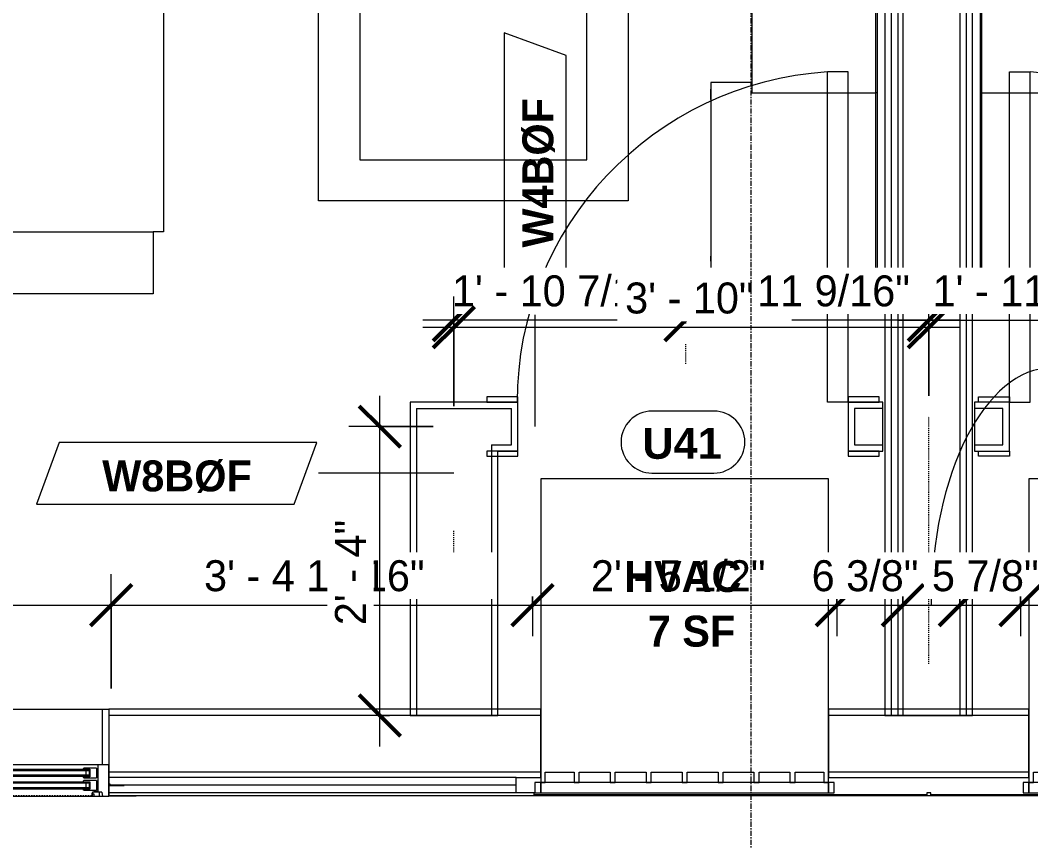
# Model space of a CAD drawing. Header units: inches. Extents: x -4058 to -1781, y 9814 to 12264.
# Drawn here: x -3225.1 to -3127.2, y 9976.3 to 10055.8 of the extents above; entities that cross this region are included whole.
import ezdxf

# ---------------------------------------------------------------- set-up
doc = ezdxf.new("R2010")
doc.units = ezdxf.units.IN
doc.header["$MEASUREMENT"] = 0
for name, pattern in [('Dash', [0.25, 0.125, -0.125]), ('Dash 3_32_', [0.1875, 0.09375, -0.09375]), ('Grid Line 1_2_', [0.875, 0.5, -0.125, 0.125, -0.125])]:
    doc.linetypes.add(name, pattern=pattern)
for name, color, linetype, lineweight in [('0-1', 7, 'Continuous', 5), ('0-2', 7, 'Continuous', 9), ('A-ANNO-DIMS', 211, 'Continuous', 9), ('A-ANNO-DIMS-32', 211, 'Continuous', 9), ('A-AREA-IDEN', 2, 'Continuous', 9), ('A-DETL-1', 90, 'Dash 3_32_', 9), ('A-DETL-GENF-HDLN-1', 7, 'Dash', 9), ('A-DETL-GENF-HDLN-2', 1, 'Continuous', 18), ('A-DOOR-2', 31, 'Continuous', 9), ('A-DOOR-IDEN', 31, 'Continuous', 9), ('A-GENM-1', 7, 'Continuous', 9), ('A-GLAZ', 151, 'Continuous', 18), ('A-GLAZ-1', 7, 'Continuous', 9), ('A-WALL-1', 7, 'Continuous', 9), ('A-WALL-2', 113, 'Continuous', 9), ('A-WALL-IDEN', 211, 'Continuous', 9), ('I-FURN', 30, 'Continuous', 9), ('I-WALL-3', 7, 'Continuous', 9), ('I-WALL-4', 2, 'Continuous', 9), ('S-GRID-1', 1, 'Grid Line 1_2_', 9)]:
    doc.layers.add(name, color=color, linetype=linetype, lineweight=lineweight)
doc.styles.add('Arial_B', font='arialbd.ttf', dxfattribs={"height": 3})
doc.styles.add('Century Gothic', font='ufonts.com_century-gothic.ttf', dxfattribs={"height": 3})
doc.styles.add('Century Gothic_B', font='GOTHICB.TTF', dxfattribs={"height": 3})
doc.dimstyles.new('THE_DIMENSION_STRING', dxfattribs={"dimscale": 12, "dimtxt": 3.132505, "dimasz": 0.333333, "dimexe": 0.25, "dimexo": 0.166667, "dimgap": 0.041667, "dimtad": 1, "dimdec": 4, "dimrnd": 0.0625, "dimzin": 3, "dimdsep": 46, "dimlunit": 4, "dimtxsty": 'Century Gothic', "dimblk1": 'OBLIQUE', "dimblk2": 'OBLIQUE', "dimsah": 1, "dimcen": 0.09, "dimdle": 0.25, "dimazin": 0, "dimtfac": 1, "dimtdec": 4, "dimtix": 1, "dimtmove": 0, "dimatfit": 3, "dimfxl": 1, "dimtvp": 1, "dimtfill": 1, "dimfrac": 2, "dimtolj": 1, "dimtzin": 0, "dimarcsym": 2})
doc.dimstyles.new('THE_DIMENSION_STRING_1', dxfattribs={"dimscale": 12, "dimtxt": 3.132505, "dimasz": 0.333333, "dimexe": 0.25, "dimexo": 0.166667, "dimgap": 0.041667, "dimtad": 1, "dimdec": 4, "dimrnd": 0.0625, "dimzin": 3, "dimdsep": 46, "dimlunit": 4, "dimtxsty": 'Century Gothic', "dimblk1": 'OBLIQUE', "dimblk2": 'OBLIQUE', "dimsah": 1, "dimcen": 0.09, "dimdle": 0.25, "dimazin": 0, "dimtfac": 1, "dimtdec": 4, "dimtix": 1, "dimtmove": 1, "dimatfit": 3, "dimfxl": 1, "dimtvp": 1, "dimtfill": 1, "dimfrac": 2, "dimtolj": 1, "dimtzin": 0, "dimarcsym": 2})
doc.dimstyles.new('THE_DIMENSION_STRING_3', dxfattribs={"dimscale": 12, "dimtxt": 3.132505, "dimasz": 0.333333, "dimexe": 0.25, "dimexo": 0.166667, "dimgap": 0.041667, "dimtad": 1, "dimdec": 4, "dimrnd": 0.0625, "dimzin": 3, "dimdsep": 46, "dimlunit": 4, "dimtxsty": 'Century Gothic', "dimblk1": 'OBLIQUE', "dimblk2": 'OBLIQUE', "dimsah": 1, "dimcen": 0.09, "dimdle": 0.25, "dimazin": 0, "dimtfac": 1, "dimtdec": 4, "dimtix": 1, "dimtmove": 0, "dimatfit": 3, "dimfxl": 1, "dimtvp": 1, "dimtfill": 1, "dimfrac": 2, "dimtolj": 1, "dimtzin": 0, "dimarcsym": 2})
doc.dimstyles.new('THE_DIMENSION_STRING_4', dxfattribs={"dimscale": 12, "dimtxt": 3.132505, "dimasz": 0.333333, "dimexe": 0.25, "dimexo": 0.166667, "dimgap": 0.041667, "dimtad": 1, "dimdec": 4, "dimrnd": 0.0625, "dimzin": 3, "dimdsep": 46, "dimlunit": 4, "dimtxsty": 'Century Gothic', "dimblk1": 'OBLIQUE', "dimblk2": 'OBLIQUE', "dimsah": 1, "dimcen": 0.09, "dimdle": 0.25, "dimazin": 0, "dimtfac": 1, "dimtdec": 4, "dimtix": 1, "dimtmove": 0, "dimatfit": 3, "dimfxl": 1, "dimtvp": 1, "dimtfill": 1, "dimfrac": 2, "dimtolj": 1, "dimtzin": 0, "dimarcsym": 2})
doc.dimstyles.new('THE_DIMENSION_STRING_5', dxfattribs={"dimscale": 12, "dimtxt": 3.132505, "dimasz": 0.333333, "dimexe": 0.25, "dimexo": 0.166667, "dimgap": 0.041667, "dimtad": 1, "dimdec": 4, "dimrnd": 0.0625, "dimzin": 3, "dimdsep": 46, "dimlunit": 4, "dimtxsty": 'Century Gothic', "dimblk1": 'OBLIQUE', "dimblk2": 'OBLIQUE', "dimsah": 1, "dimcen": 0.09, "dimdle": 0.25, "dimazin": 0, "dimtfac": 1, "dimtdec": 4, "dimtix": 1, "dimtmove": 0, "dimatfit": 3, "dimfxl": 1, "dimtvp": 1, "dimtfill": 1, "dimfrac": 2, "dimtolj": 1, "dimtzin": 0, "dimarcsym": 2})

# ---------------------------------------------------------------- blocks, each defined once
blk = doc.blocks.new('V-Series_EWC4_SPVU_RFA_2015 - 2ND AND 3RD FLOOR-2226480-UNITS PLANS - 3RD FLOOR')
at = {"layer": 'A-GENM-1'}
for p, q in [((-3859.974, 11740.339), (-3859.974, 11739.777)), ((-3858.974, 11740.339), (-3859.974, 11740.339)), ((-3858.974, 11739.777), (-3858.974, 11740.339)), ((-3859.974, 11739.777), (-3859.974, 11711.902)), ((-3858.974, 11739.777), (-3859.974, 11739.777)), ((-3859.974, 11739.777), (-3858.974, 11739.777)), ((-3858.974, 11711.902), (-3858.974, 11739.777)), ((-3829.536, 11739.777), (-3858.974, 11739.777)), ((-3858.974, 11739.777), (-3858.974, 11739.339)), ((-3858.974, 11739.339), (-3857.974, 11739.339)), ((-3857.974, 11739.339), (-3857.974, 11736.543)), ((-3829.536, 11711.902), (-3829.536, 11739.777)), ((-3857.974, 11736.543), (-3858.974, 11736.543)), ((-3858.974, 11736.543), (-3858.974, 11736.043)), ((-3858.974, 11736.043), (-3857.974, 11736.043)), ((-3857.974, 11736.043), (-3857.974, 11733.058)), ((-3857.974, 11733.058), (-3858.974, 11733.058)), ((-3858.974, 11733.058), (-3858.974, 11732.558)), ((-3858.974, 11732.558), (-3857.974, 11732.558)), ((-3857.974, 11732.558), (-3857.974, 11729.574)), ((-3857.974, 11729.574), (-3858.974, 11729.574)), ((-3858.974, 11729.574), (-3858.974, 11729.074)), ((-3858.974, 11729.074), (-3857.974, 11729.074)), ((-3857.974, 11729.074), (-3857.974, 11726.089)), ((-3857.974, 11726.089), (-3858.974, 11726.089)), ((-3858.974, 11726.089), (-3858.974, 11725.589)), ((-3858.974, 11725.589), (-3857.974, 11725.589)), ((-3857.974, 11725.589), (-3857.974, 11722.605)), ((-3857.974, 11722.605), (-3858.974, 11722.605)), ((-3858.974, 11722.605), (-3858.974, 11722.105)), ((-3858.974, 11722.105), (-3857.974, 11722.105)), ((-3857.974, 11722.105), (-3857.974, 11719.121)), ((-3857.974, 11719.121), (-3858.974, 11719.121)), ((-3858.974, 11719.121), (-3858.974, 11718.621)), ((-3858.974, 11718.621), (-3857.974, 11718.621)), ((-3857.974, 11718.621), (-3857.974, 11715.636)), ((-3857.974, 11715.636), (-3858.974, 11715.636)), ((-3858.974, 11715.636), (-3858.974, 11715.136)), ((-3858.974, 11715.136), (-3857.974, 11715.136)), ((-3857.974, 11715.136), (-3857.974, 11712.339)), ((-3859.974, 11711.902), (-3858.974, 11711.902)), ((-3859.974, 11711.902), (-3859.974, 11711.339)), ((-3858.974, 11711.902), (-3859.974, 11711.902)), ((-3857.974, 11712.339), (-3858.974, 11712.339)), ((-3858.974, 11712.339), (-3858.974, 11711.902)), ((-3858.974, 11711.339), (-3858.974, 11711.902)), ((-3858.974, 11711.902), (-3829.536, 11711.902)), ((-3859.974, 11711.339), (-3858.974, 11711.339))]:
    blk.add_line(p, q, dxfattribs=at)
blk = doc.blocks.new('Perforated Panel at Magic-Pak - hvac panel - 3rd floor-2505079-UNITS PLANS - 3RD FLOOR')
at = {"layer": 'A-GLAZ-1'}
for p, q in [((19.012, 4.187), (-19.012, 4.187)), ((-19.012, 4.125), (19.012, 4.125))]:
    blk.add_line(p, q, dxfattribs=at)
blk = doc.blocks.new('Window-Double_Hung-Marvin-Essential - ESDH3066 - 3rd floor-3357212-UNITS PLANS - 3RD FLOOR')
at = {"layer": 'A-DETL-GENF-HDLN-1'}
blk.add_line((16.104, -4.217), (-16.504, -4.217), dxfattribs=at)
at = {"layer": 'A-DETL-GENF-HDLN-2'}
for p, q in [((-17.125, 4.187), (-17.75, 4.187)), ((-17.125, -1.156), (-17.125, 4.187)), ((17.125, 4.187), (17.75, 4.187)), ((17.125, 4.187), (17.125, -1.156)), ((-16.719, -1.188), (-17.75, -1.188)), ((-17.75, -4.281), (-17.75, -1.188)), ((-16.719, -3.773), (-16.719, -1.188)), ((-16.563, -1.531), (-15.342, -1.531)), ((-16.563, -1.531), (-16.563, -2.469)), ((-15.281, -1.649), (-15.937, -1.649)), ((-15.937, -1.649), (-15.937, -2.367)), ((-15.843, -1.665), (-15.843, -2.353)), ((-15.54, -1.791), (-15.54, -2.228)), ((-15.342, -1.531), (-15.281, -1.592)), ((-15.281, -1.592), (-15.281, -1.649)), ((15.342, -1.531), (15.281, -1.592)), ((15.281, -1.592), (15.281, -1.649)), ((15.281, -1.649), (15.937, -1.649)), ((16.562, -1.531), (15.342, -1.531)), ((15.54, -1.791), (15.54, -2.228)), ((15.843, -1.665), (15.843, -2.353)), ((15.937, -1.649), (15.937, -2.367)), ((16.562, -1.531), (16.562, -2.469)), ((16.719, -3.773), (16.719, -1.188)), ((16.719, -1.188), (17.75, -1.188)), ((17.75, -4.281), (17.75, -1.188)), ((-15.342, -2.469), (-16.563, -2.469)), ((-16.563, -2.75), (-15.342, -2.75)), ((-16.563, -2.75), (-16.563, -3.688)), ((-15.937, -2.367), (-15.281, -2.367)), ((-15.281, -2.867), (-15.937, -2.867)), ((-15.937, -2.867), (-15.937, -3.586)), ((-15.843, -2.883), (-15.843, -3.572)), ((-15.342, -2.469), (-15.281, -2.408)), ((-15.342, -2.75), (-15.281, -2.811)), ((-15.281, -2.367), (-15.281, -2.408)), ((-15.281, -2.811), (-15.281, -2.867)), ((15.281, -2.367), (15.281, -2.408)), ((15.937, -2.367), (15.281, -2.367)), ((15.342, -2.469), (15.281, -2.408)), ((15.342, -2.75), (15.281, -2.811)), ((15.281, -2.811), (15.281, -2.867)), ((15.281, -2.867), (15.937, -2.867)), ((15.342, -2.469), (16.562, -2.469)), ((16.562, -2.75), (15.342, -2.75)), ((15.843, -2.883), (15.843, -3.572)), ((15.937, -2.867), (15.937, -3.586)), ((16.562, -2.75), (16.562, -3.688)), ((-19.25, -3.233), (-19.25, -3.188)), ((-19.25, -3.188), (-17.9, -3.188)), ((-17.75, -3.233), (-19.25, -3.233)), ((-17.9, -3.188), (-17.9, -3.078)), ((-17.9, -3.078), (-17.75, -3.078)), ((-17.083, -3.873), (-17.162, -4.281)), ((-17.083, -3.873), (-16.194, -3.873)), ((-16.855, -4.248), (-16.855, -3.873)), ((-16.375, -3.773), (-16.719, -3.773)), ((-15.342, -3.688), (-16.563, -3.688)), ((-16.375, -3.873), (-16.375, -3.773)), ((-16.194, -3.873), (-16.194, -3.966)), ((-15.937, -3.586), (-15.281, -3.586)), ((-15.54, -3.01), (-15.54, -3.447)), ((-15.342, -3.688), (-15.281, -3.627)), ((-15.281, -3.586), (-15.281, -3.627)), ((15.281, -3.586), (15.281, -3.627)), ((15.937, -3.586), (15.281, -3.586)), ((15.342, -3.688), (15.281, -3.627)), ((15.342, -3.688), (16.562, -3.688)), ((15.54, -3.01), (15.54, -3.447)), ((17.083, -3.873), (16.194, -3.873)), ((16.194, -3.873), (16.194, -3.966)), ((16.375, -3.873), (16.375, -3.773)), ((16.375, -3.773), (16.719, -3.773)), ((16.855, -4.248), (16.855, -3.873)), ((17.083, -3.873), (17.162, -4.281)), ((17.9, -3.078), (17.75, -3.078)), ((17.75, -3.233), (19.25, -3.233)), ((17.9, -3.188), (17.9, -3.078)), ((19.25, -3.188), (17.9, -3.188)), ((19.25, -3.233), (19.25, -3.188)), ((-17.75, -4.281), (-17.162, -4.281)), ((-16.298, -4.248), (-16.855, -4.248)), ((-16.176, -4.015), (-16.298, -4.015)), ((-16.298, -4.015), (-16.298, -4.248)), ((-16.194, -3.966), (-16.104, -3.966)), ((-16.176, -4.217), (-16.176, -4.015)), ((-16.176, -4.217), (-16.104, -4.217)), ((-16.104, -3.966), (-16.104, -4.217)), ((16.194, -3.966), (16.104, -3.966)), ((16.104, -3.966), (16.104, -4.217)), ((16.176, -4.217), (16.104, -4.217)), ((16.176, -4.217), (16.176, -4.015)), ((16.176, -4.015), (16.298, -4.015)), ((16.298, -4.015), (16.298, -4.248)), ((16.298, -4.248), (16.855, -4.248)), ((17.75, -4.281), (17.162, -4.281))]:
    blk.add_line(p, q, dxfattribs=at)
at = {"layer": 'A-GLAZ'}
for p, q in [((15.843, -1.665), (-15.843, -1.665)), ((15.843, -1.791), (-15.843, -1.791)), ((15.843, -2.228), (-15.843, -2.228)), ((15.843, -2.353), (-15.843, -2.353)), ((15.843, -2.883), (-15.843, -2.883)), ((15.843, -3.01), (-15.843, -3.01)), ((15.843, -3.447), (-15.843, -3.447)), ((15.843, -3.572), (-15.843, -3.572))]:
    blk.add_line(p, q, dxfattribs=at)
at = {"layer": 'A-GLAZ-1'}
for p, q in [((-17.75, 4.187), (17.75, 4.187)), ((-17.75, -1.156), (-17.75, 4.187)), ((17.75, 4.187), (17.75, -1.156)), ((-17.75, -1.188), (17.75, -1.188)), ((-17.75, -4.281), (-17.75, -1.188)), ((17.75, -1.188), (17.75, -4.281)), ((17.75, -4.281), (-17.75, -4.281)), ((17.75, -4.188), (20.398, -4.188)), ((20.398, -4.25), (17.75, -4.25)), ((20.398, -4.188), (20.398, -4.25))]:
    blk.add_line(p, q, dxfattribs=at)
blk = doc.blocks.new('CTR - 1st Phase - Shell_rvt-1-UNITS PLANS - 3RD FLOOR')
at = {"layer": 'A-WALL-1'}
for p, q in [((-3174.711, 9989.064), (-3216.572, 9989.064)), ((-3174.711, 9982.439), (-3174.711, 9989.064)), ((-3127.411, 9989.064), (-3146.836, 9989.064)), ((-3146.836, 9989.064), (-3146.836, 9982.439)), ((-3127.411, 9982.439), (-3127.411, 9989.064)), ((-3174.711, 9988.439), (-3216.572, 9988.439)), ((-3127.411, 9988.439), (-3146.836, 9988.439)), ((-3216.572, 9983.721), (-3216.572, 9983.689)), ((-3174.711, 9982.939), (-3216.572, 9982.939)), ((-3127.411, 9982.939), (-3146.836, 9982.939)), ((-3177.085, 9982.439), (-3216.572, 9982.439)), ((-3177.085, 9980.939), (-3177.085, 9982.439)), ((-3177.085, 9982.439), (-3174.711, 9982.439)), ((-3146.836, 9982.439), (-3127.411, 9982.439)), ((-3177.085, 9981.689), (-3216.572, 9981.689)), ((-3177.085, 9980.939), (-3216.572, 9980.939)), ((-3175.335, 9980.939), (-3177.085, 9980.939)), ((-3175.335, 9980.689), (-3175.335, 9980.939)), ((-3136.935, 9980.939), (-3137.312, 9980.939)), ((-3137.312, 9980.939), (-3137.312, 9980.689)), ((-3136.935, 9980.689), (-3136.935, 9980.939)), ((-3213.924, 9980.689), (-3175.335, 9980.689)), ((-3137.312, 9980.689), (-3136.935, 9980.689))]:
    blk.add_line(p, q, dxfattribs=at)
at = {"layer": '0-2'}
for name, p, rotation in [('V-Series_EWC4_SPVU_RFA_2015 - 2ND AND 3RD FLOOR-2226480-UNITS PLANS - 3RD FLOOR', (8565.066, 13840.913), 90.00000000000026), ('V-Series_EWC4_SPVU_RFA_2015 - 2ND AND 3RD FLOOR-2226480-UNITS PLANS - 3RD FLOOR', (8612.366, 13840.913), 90.00000000000026), ('Perforated Panel at Magic-Pak - hvac panel - 3rd floor-2505079-UNITS PLANS - 3RD FLOOR', (-3156.324, 9984.877), 180), ('Perforated Panel at Magic-Pak - hvac panel - 3rd floor-2505079-UNITS PLANS - 3RD FLOOR', (-3117.924, 9984.877), 180)]:
    blk.add_blockref(name, p, dxfattribs=dict(at, rotation=rotation))
blk.add_blockref('Window-Double_Hung-Marvin-Essential - ESDH3066 - 3rd floor-3357212-UNITS PLANS - 3RD FLOOR', (-3234.322, 9984.877), dxfattribs=at)
blk = doc.blocks.new('CTR - 1st Phase - Common Walls_rvt-1-UNITS PLANS - 3RD FLOOR')
at = {"layer": 'A-WALL-1'}
for p, q in [((-3140.749, 10355.414), (-3140.749, 9988.439)), ((-3140.124, 10355.414), (-3140.124, 9988.439)), ((-3139.624, 10355.414), (-3139.624, 9988.439)), ((-3134.124, 10355.414), (-3134.124, 9988.439)), ((-3133.499, 10355.414), (-3133.499, 9988.439))]:
    blk.add_line(p, q, dxfattribs=at)
at = {"layer": 'I-WALL-3'}
for p, q in [((-3141.374, 10355.414), (-3141.374, 9988.439)), ((-3132.874, 9988.439), (-3132.874, 10355.414)), ((-3141.374, 9988.439), (-3132.874, 9988.439))]:
    blk.add_line(p, q, dxfattribs=at)
blk = doc.blocks.new('Entertainment_Center_14771 - Entertainment_Center_14771-3403083-UNITS PLANS - 3RD FLOOR')
at = {"layer": 'I-FURN'}
for p, q in [((-18, 10), (-36, 10)), ((-36, 10), (-36, -6)), ((-34.85, 10.031), (-35.339, 10.031)), ((-35.339, 10.031), (-35.339, 10)), ((-34.85, 10), (-34.85, 10.031)), ((-18.663, 10.032), (-19.657, 10.032)), ((-19.657, 10.032), (-19.657, 10)), ((-18.663, 10), (-18.663, 10.032)), ((-18, 6), (-18, 10)), ((36, 10), (18, 10)), ((18, 10), (18, 6)), ((18.663, 10.032), (18.663, 10)), ((19.657, 10.032), (18.663, 10.032)), ((19.657, 10), (19.657, 10.032)), ((35.339, 10.031), (34.85, 10.031)), ((34.85, 10.031), (34.85, 10)), ((35.339, 10), (35.339, 10.031)), ((36, -6), (36, 10)), ((19, 6), (-19, 6)), ((-19, 6), (-19, -6)), ((19, -6), (19, 6)), ((-36, -6), (-19, -6)), ((-36, -6.125), (-36, -6)), ((-36, -6), (-19, -6)), ((-19, -6.125), (-36, -6.125)), ((-19, -6), (19, -6)), ((-19, -6.125), (-19, -6)), ((-19, -6), (19, -6)), ((19, -6.125), (-19, -6.125)), ((19, -6), (36, -6)), ((19, -6), (19, -6.125)), ((19, -6), (36, -6)), ((36, -6.125), (19, -6.125)), ((36, -6.125), (36, -6))]:
    blk.add_line(p, q, dxfattribs=at)
blk = doc.blocks.new('Couch-Both_Arms-Generic - 1-1372852-UNITS PLANS - 3RD FLOOR')
at = {"layer": 'I-FURN'}
for p, q in [((-36, 18.5), (36, 18.5)), ((-36, 17.5), (-36, 18.5)), ((36, 18.5), (36, 17.5)), ((-42, 17.5), (-36, 17.5)), ((-42, -10), (-42, 17.5)), ((-36, 17.5), (-36, -10)), ((36, 17.5), (42, 17.5)), ((36, -10), (36, 17.5)), ((42, 17.5), (42, -10)), ((-42, -10), (42, -10)), ((-42, -13.5), (-42, -10)), ((42, -10), (42, -13.5)), ((-42, -11.5), (42, -11.5)), ((-42, -13.5), (42, -13.5)), ((-42, -17.5), (-42, -13.5)), ((42, -13.5), (-42, -13.5)), ((42, -13.5), (42, -17.5)), ((42, -17.5), (-42, -17.5))]:
    blk.add_line(p, q, dxfattribs=at)
blk = doc.blocks.new('Table-Coffee - one-1372853-UNITS PLANS - 3RD FLOOR')
at = {"layer": 'I-FURN'}
for p, q in [((-29.281, 11.252), (30.719, 11.252)), ((-29.281, -18.748), (-29.281, 11.252)), ((30.719, 11.252), (30.719, -18.748)), ((26.719, 7.252), (-25.281, 7.252)), ((-25.281, 7.252), (-25.281, -14.748)), ((26.719, -14.748), (26.719, 7.252)), ((-25.281, -14.748), (26.719, -14.748)), ((30.719, -18.748), (-29.281, -18.748))]:
    blk.add_line(p, q, dxfattribs=at)
blk = doc.blocks.new('SWING - SINGLE - FLUSH - SWING - 32_ x 80_ - WITH ACOUSTICAL SEAL-4202144-UNITS PLANS - 3RD FLOOR')
at = {"layer": 'A-DOOR-2'}
for p, q in [((14, 2.375), (14, 34.379)), ((16, 34.379), (14, 34.379)), ((16, 2.375), (16, 34.379)), ((-16, 2.875), (-19, 2.875)), ((-19, 2.875), (-19, 2.375)), ((-19, 2.375), (-16, 2.375)), ((-16, 2.375), (-16, 2.875)), ((16, 2.375), (14, 2.375)), ((19, 2.875), (16, 2.875)), ((16, 2.875), (16, 2.375)), ((16, 2.375), (19, 2.375)), ((19, 2.375), (19, 2.875)), ((-16, -2.375), (-19, -2.375)), ((-19, -2.375), (-19, -2.875)), ((-19, -2.875), (-16, -2.875)), ((-16, -2.875), (-16, -2.375)), ((19, -2.375), (16, -2.375)), ((16, -2.375), (16, -2.875)), ((16, -2.875), (19, -2.875)), ((19, -2.875), (19, -2.375))]:
    blk.add_line(p, q, dxfattribs=at)
blk.add_arc((16, 2.375), 32.067, 93.57587, 180, dxfattribs=at)
blk = doc.blocks.new('Entertainment_Center_14771 - Entertainment_Center_14771-1352616-UNITS PLANS - 3RD FLOOR')
at = {"layer": 'I-FURN'}
for p, q in [((-36, 6.125), (-19, 6.125)), ((-36, 6), (-36, 6.125)), ((-19, 6), (-36, 6)), ((-19, 6), (-36, 6)), ((-36, 6), (-36, -10)), ((-19, 6.125), (19, 6.125)), ((-19, 6), (-19, 6.125)), ((19, 6), (-19, 6)), ((19, 6), (-19, 6)), ((-19, 6), (-19, -6)), ((19, 6.125), (36, 6.125)), ((19, 6.125), (19, 6)), ((36, 6), (19, 6)), ((19, -6), (19, 6)), ((36, 6), (19, 6)), ((36, 6), (36, 6.125)), ((36, -10), (36, 6)), ((-19, -6), (19, -6)), ((-18, -10), (-18, -6)), ((18, -6), (18, -10)), ((-36, -10), (-18, -10)), ((-35.339, -10), (-35.339, -10.031)), ((-35.339, -10.031), (-34.85, -10.031)), ((-34.85, -10.031), (-34.85, -10)), ((-19.657, -10), (-19.657, -10.032)), ((-19.657, -10.032), (-18.663, -10.032)), ((-18.663, -10.032), (-18.663, -10)), ((18, -10), (36, -10)), ((18.663, -10), (18.663, -10.032)), ((18.663, -10.032), (19.657, -10.032)), ((19.657, -10.032), (19.657, -10)), ((34.85, -10), (34.85, -10.031)), ((34.85, -10.031), (35.339, -10.031)), ((35.339, -10.031), (35.339, -10))]:
    blk.add_line(p, q, dxfattribs=at)
blk = doc.blocks.new('SWING - SINGLE - FLUSH - SWING - 32_ x 80_ - WITH ACOUSTICAL SEAL-4202147-UNITS PLANS - 3RD FLOOR')
at = {"layer": 'A-DOOR-2'}
for p, q in [((-19, 2.375), (-19, 2.875)), ((-19, 2.875), (-16, 2.875)), ((-16, 2.375), (-19, 2.375)), ((-16, 2.875), (-16, 2.375)), ((16, 2.375), (16, 2.875)), ((16, 2.875), (19, 2.875)), ((19, 2.375), (16, 2.375)), ((19, 2.875), (19, 2.375)), ((-19, -2.375), (-16, -2.375)), ((-19, -2.875), (-19, -2.375)), ((-16, -2.875), (-19, -2.875)), ((-16, -2.375), (-16, -2.875)), ((14, -2.375), (14, -34.379)), ((16, -2.375), (14, -2.375)), ((16, -2.375), (16, -34.379)), ((16, -2.375), (19, -2.375)), ((16, -2.875), (16, -2.375)), ((19, -2.875), (16, -2.875)), ((19, -2.375), (19, -2.875)), ((16, -34.379), (14, -34.379))]:
    blk.add_line(p, q, dxfattribs=at)
blk.add_arc((16, -2.375), 32.067, 180, 266.42413, dxfattribs=at)
blk = doc.blocks.new('DIMBLOCK17-UNITS PLANS - 3RD FLOOR')
at = {"layer": 'A-ANNO-DIMS-32'}
for p, q in [((-3252.325, 9991.064), (-3252.325, 10002.145)), ((-3216.322, 9991.064), (-3216.322, 10002.145)), ((-3252.325, 9999.145), (-3216.322, 9999.145)), ((-3252.325, 9999.145), (-3252.325, 9991.064)), ((-3216.322, 9999.145), (-3216.322, 9991.064))]:
    blk.add_line(p, q, dxfattribs=at)
at = {"layer": 'A-ANNO-DIMS-32', "lineweight": 50}
for p, q in [((-3252.325, 9999.145), (-3250.325, 10001.145)), ((-3216.322, 9999.145), (-3214.322, 10001.145)), ((-3252.325, 9999.145), (-3254.325, 9997.145)), ((-3216.322, 9999.145), (-3218.322, 9997.145))]:
    blk.add_line(p, q, dxfattribs=at)
at = {"layer": 'A-ANNO-DIMS-32', "color": 0, "insert": (-3239.569, 10003.49), "char_height": 3, "width": 12.58969, "attachment_point": 1, "line_spacing_factor": 0.984502, "style": 'Century Gothic', "bg_fill": 3, "box_fill_scale": 1.25, "bg_fill_color": 256, "bg_fill_true_color": 13158600, "bg_fill_transparency": 0}
blk.add_mtext('3\' - 0"', dxfattribs=at)
blk = doc.blocks.new('_Oblique')
at = {"color": 0, "linetype": 'ByBlock', "lineweight": -2}
blk.add_line((-0.5, -0.5), (0.5, 0.5), dxfattribs=at)
blk = doc.blocks.new('DIMBLOCK18-UNITS PLANS - 3RD FLOOR')
at = {"layer": 'A-ANNO-DIMS-32'}
for p, q in [((-3216.322, 9991.064), (-3216.322, 10002.145)), ((-3175.524, 9999.973), (-3175.524, 9996.145)), ((-3175.524, 9999.145), (-3175.524, 9999.973)), ((-3216.322, 9999.145), (-3175.524, 9999.145)), ((-3216.322, 9999.145), (-3216.322, 9991.064))]:
    blk.add_line(p, q, dxfattribs=at)
at = {"layer": 'A-ANNO-DIMS-32', "lineweight": 50}
for p, q in [((-3216.322, 9999.145), (-3214.322, 10001.145)), ((-3175.524, 9999.145), (-3173.524, 10001.145)), ((-3216.322, 9999.145), (-3218.322, 9997.145)), ((-3175.524, 9999.145), (-3177.524, 9997.145))]:
    blk.add_line(p, q, dxfattribs=at)
at = {"layer": 'A-ANNO-DIMS-32', "color": 0, "insert": (-3207.334, 10003.49), "char_height": 3, "width": 27.38704, "attachment_point": 1, "line_spacing_factor": 0.984502, "style": 'Century Gothic', "bg_fill": 3, "box_fill_scale": 1.25, "bg_fill_color": 256, "bg_fill_true_color": 13158600, "bg_fill_transparency": 0}
blk.add_mtext('3\' - 4 13/16"', dxfattribs=at)
blk = doc.blocks.new('DIMBLOCK19-UNITS PLANS - 3RD FLOOR')
at = {"layer": 'A-ANNO-DIMS-32', "lineweight": 50}
for p, q in [((-3175.524, 9999.145), (-3173.524, 10001.145)), ((-3146.024, 9999.145), (-3144.024, 10001.145)), ((-3175.524, 9999.145), (-3177.524, 9997.145)), ((-3146.024, 9999.145), (-3148.024, 9997.145))]:
    blk.add_line(p, q, dxfattribs=at)
at = {"layer": 'A-ANNO-DIMS-32'}
for p, q in [((-3175.524, 9999.973), (-3175.524, 9996.145)), ((-3175.524, 9999.145), (-3175.524, 9999.973)), ((-3146.024, 9999.973), (-3146.024, 9996.145)), ((-3146.024, 9999.145), (-3146.024, 9999.973)), ((-3175.524, 9999.145), (-3146.024, 9999.145))]:
    blk.add_line(p, q, dxfattribs=at)
at = {"layer": 'A-ANNO-DIMS-32', "color": 0, "insert": (-3169.848, 10003.49), "char_height": 3, "width": 21.77837, "attachment_point": 1, "line_spacing_factor": 0.984502, "style": 'Century Gothic', "bg_fill": 3, "box_fill_scale": 1.25, "bg_fill_color": 256, "bg_fill_true_color": 13158600, "bg_fill_transparency": 0}
blk.add_mtext('2\' - 5 1/2"', dxfattribs=at)
blk = doc.blocks.new('DIMBLOCK20-UNITS PLANS - 3RD FLOOR')
at = {"layer": 'A-ANNO-DIMS-32', "lineweight": 50}
for p, q in [((-3146.024, 9999.145), (-3144.024, 10001.145)), ((-3139.624, 9999.145), (-3137.624, 10001.145)), ((-3146.024, 9999.145), (-3148.024, 9997.145)), ((-3139.624, 9999.145), (-3141.624, 9997.145))]:
    blk.add_line(p, q, dxfattribs=at)
at = {"layer": 'A-ANNO-DIMS-32'}
for p, q in [((-3146.024, 9999.973), (-3146.024, 9996.145)), ((-3146.024, 9999.145), (-3146.024, 9999.973)), ((-3139.624, 9999.973), (-3139.624, 9996.145)), ((-3139.624, 9999.145), (-3139.624, 9999.973)), ((-3146.024, 9999.145), (-3139.624, 9999.145))]:
    blk.add_line(p, q, dxfattribs=at)
at = {"layer": 'A-ANNO-DIMS-32', "color": 0, "insert": (-3148.467, 10003.49), "char_height": 3, "width": 13.54435, "attachment_point": 1, "line_spacing_factor": 0.984502, "style": 'Century Gothic', "bg_fill": 3, "box_fill_scale": 1.25, "bg_fill_color": 256, "bg_fill_true_color": 13158600, "bg_fill_transparency": 0}
blk.add_mtext('6 3/8"', dxfattribs=at)
blk = doc.blocks.new('DIMBLOCK21-UNITS PLANS - 3RD FLOOR')
at = {"layer": 'A-ANNO-DIMS-32', "lineweight": 50}
for p, q in [((-3139.624, 9999.145), (-3137.624, 10001.145)), ((-3134.124, 9999.145), (-3132.124, 10001.145)), ((-3139.624, 9999.145), (-3141.624, 9997.145)), ((-3134.124, 9999.145), (-3136.124, 9997.145))]:
    blk.add_line(p, q, dxfattribs=at)
at = {"layer": 'A-ANNO-DIMS-32'}
for p, q in [((-3139.624, 9999.973), (-3139.624, 9996.145)), ((-3139.624, 9999.145), (-3139.624, 9999.973)), ((-3134.124, 9999.973), (-3134.124, 9996.145)), ((-3134.124, 9999.145), (-3134.124, 9999.973)), ((-3139.624, 9999.145), (-3134.124, 9999.145))]:
    blk.add_line(p, q, dxfattribs=at)
blk.add_ellipse((-3125.197, 9999.145), major_axis=(0, 23), ratio=0.507683, start_param=0, end_param=1.570796, dxfattribs=at)
at = {"layer": 'A-ANNO-DIMS-32', "color": 0, "insert": (-3125.197, 10023.529), "char_height": 3, "width": 13.54435, "attachment_point": 1, "line_spacing_factor": 0.984502, "style": 'Century Gothic', "bg_fill": 3, "box_fill_scale": 1.25, "bg_fill_color": 256, "bg_fill_true_color": 13158600, "bg_fill_transparency": 0}
blk.add_mtext('5 1/2"', dxfattribs=at)
blk = doc.blocks.new('DIMBLOCK22-UNITS PLANS - 3RD FLOOR')
at = {"layer": 'A-ANNO-DIMS-32', "lineweight": 50}
for p, q in [((-3134.124, 9999.145), (-3132.124, 10001.145)), ((-3128.224, 9999.145), (-3126.224, 10001.145)), ((-3134.124, 9999.145), (-3136.124, 9997.145)), ((-3128.224, 9999.145), (-3130.224, 9997.145))]:
    blk.add_line(p, q, dxfattribs=at)
at = {"layer": 'A-ANNO-DIMS-32'}
for p, q in [((-3134.124, 9999.973), (-3134.124, 9996.145)), ((-3134.124, 9999.145), (-3134.124, 9999.973)), ((-3128.224, 9999.973), (-3128.224, 9996.145)), ((-3128.224, 9999.145), (-3128.224, 9999.973)), ((-3134.124, 9999.145), (-3128.224, 9999.145))]:
    blk.add_line(p, q, dxfattribs=at)
at = {"layer": 'A-ANNO-DIMS-32', "color": 0, "insert": (-3136.817, 10003.49), "char_height": 3, "width": 13.54435, "attachment_point": 1, "line_spacing_factor": 0.984502, "style": 'Century Gothic', "bg_fill": 3, "box_fill_scale": 1.25, "bg_fill_color": 256, "bg_fill_true_color": 13158600, "bg_fill_transparency": 0}
blk.add_mtext('5 7/8"', dxfattribs=at)
blk = doc.blocks.new('DIMBLOCK23-UNITS PLANS - 3RD FLOOR')
at = {"layer": 'A-ANNO-DIMS-32', "lineweight": 50}
for p, q in [((-3128.224, 9999.145), (-3126.224, 10001.145)), ((-3098.724, 9999.145), (-3096.724, 10001.145)), ((-3128.224, 9999.145), (-3130.224, 9997.145)), ((-3098.724, 9999.145), (-3100.724, 9997.145))]:
    blk.add_line(p, q, dxfattribs=at)
at = {"layer": 'A-ANNO-DIMS-32'}
for p, q in [((-3128.224, 9999.973), (-3128.224, 9996.145)), ((-3128.224, 9999.145), (-3128.224, 9999.973)), ((-3098.724, 9999.973), (-3098.724, 9996.145)), ((-3098.724, 9999.145), (-3098.724, 9999.973)), ((-3128.224, 9999.145), (-3098.724, 9999.145))]:
    blk.add_line(p, q, dxfattribs=at)
at = {"layer": 'A-ANNO-DIMS-32', "color": 0, "insert": (-3122.548, 10003.49), "char_height": 3, "width": 21.77837, "attachment_point": 1, "line_spacing_factor": 0.984502, "style": 'Century Gothic', "bg_fill": 3, "box_fill_scale": 1.25, "bg_fill_color": 256, "bg_fill_true_color": 13158600, "bg_fill_transparency": 0}
blk.add_mtext('2\' - 5 1/2"', dxfattribs=at)
blk = doc.blocks.new('DIMBLOCK787-UNITS PLANS - 3RD FLOOR')
at = {"layer": 'A-ANNO-DIMS-32'}
for p, q in [((-3190.302, 9985.439), (-3190.302, 10019.439)), ((-3185.124, 10016.439), (-3193.302, 10016.439)), ((-3190.302, 10016.439), (-3185.124, 10016.439)), ((-3189.374, 9988.439), (-3193.302, 9988.439)), ((-3190.302, 9988.439), (-3189.374, 9988.439))]:
    blk.add_line(p, q, dxfattribs=at)
at = {"layer": 'A-ANNO-DIMS-32', "lineweight": 50}
for p, q in [((-3190.302, 10016.439), (-3192.302, 10018.439)), ((-3190.302, 10016.439), (-3188.302, 10014.439)), ((-3190.302, 9988.439), (-3192.302, 9990.439)), ((-3190.302, 9988.439), (-3188.302, 9986.439))]:
    blk.add_line(p, q, dxfattribs=at)
at = {"layer": 'A-ANNO-DIMS-32', "color": 0, "insert": (-3194.647, 9997.194), "char_height": 3, "width": 12.58969, "attachment_point": 1, "rotation": 90, "line_spacing_factor": 0.984502, "style": 'Century Gothic', "bg_fill": 3, "box_fill_scale": 1.25, "bg_fill_color": 256, "bg_fill_true_color": 13158600, "bg_fill_transparency": 0}
blk.add_mtext('2\' - 4"', dxfattribs=at)
blk = doc.blocks.new('Wall Tag - Arch Wall-3956453-UNITS PLANS - 3RD FLOOR')
at = {"layer": 'A-WALL-IDEN'}
for p, q in [((-0.3561, 0.0937), (-0.4244, -0.0937)), ((0.4244, 0.0937), (-0.3561, 0.0937)), ((0.3561, -0.0937), (0.4244, 0.0937)), ((-0.4244, -0.0937), (0.3561, -0.0937))]:
    blk.add_line(p, q, dxfattribs=at)
blk = doc.blocks.new('Door Tag - Type Mark-2601225-UNITS PLANS - 3RD FLOOR')
at = {"layer": 'A-DOOR-IDEN'}
for p, q in [((0.09375, 0.09375), (-0.09375, 0.09375)), ((-0.09375, -0.09375), (0.09375, -0.09375))]:
    blk.add_line(p, q, dxfattribs=at)
for centre, start, end in [((-0.09375, 0), 90, 270), ((0.09375, 0), 270, 90)]:
    blk.add_arc(centre, 0.09375, start, end, dxfattribs=at)
blk = doc.blocks.new('DIMBLOCK1092-UNITS PLANS - 3RD FLOOR')
at = {"layer": 'A-ANNO-DIMS-32'}
for p, q in [((-3160.686, 10026.439), (-3160.686, 10029.754)), ((-3137.124, 10019.439), (-3137.124, 10029.754)), ((-3134.124, 10026.754), (-3160.686, 10026.754)), ((-3160.686, 10026.754), (-3160.686, 10026.439)), ((-3137.124, 10026.754), (-3137.124, 10019.439))]:
    blk.add_line(p, q, dxfattribs=at)
at = {"layer": 'A-ANNO-DIMS-32', "lineweight": 50}
for p, q in [((-3160.686, 10026.754), (-3158.686, 10028.754)), ((-3137.124, 10026.754), (-3135.124, 10028.754)), ((-3160.686, 10026.754), (-3162.686, 10024.754)), ((-3137.124, 10026.754), (-3139.124, 10024.754))]:
    blk.add_line(p, q, dxfattribs=at)
at = {"layer": 'A-ANNO-DIMS-32', "color": 0, "insert": (-3160.316, 10031.1), "char_height": 3, "width": 27.38704, "attachment_point": 1, "line_spacing_factor": 0.984502, "style": 'Century Gothic', "bg_fill": 3, "box_fill_scale": 1.25, "bg_fill_color": 256, "bg_fill_true_color": 13158600, "bg_fill_transparency": 0}
blk.add_mtext('1\' - 11 9/16"', dxfattribs=at)
blk = doc.blocks.new('DIMBLOCK1093-UNITS PLANS - 3RD FLOOR')
at = {"layer": 'A-ANNO-DIMS-32'}
for p, q in [((-3183.124, 10019.373), (-3183.124, 10029.754)), ((-3160.686, 10026.439), (-3160.686, 10029.754)), ((-3160.686, 10026.754), (-3186.124, 10026.754)), ((-3183.124, 10026.754), (-3183.124, 10019.373)), ((-3160.686, 10026.754), (-3160.686, 10026.439))]:
    blk.add_line(p, q, dxfattribs=at)
at = {"layer": 'A-ANNO-DIMS-32', "lineweight": 50}
for p, q in [((-3183.124, 10026.754), (-3181.124, 10028.754)), ((-3160.686, 10026.754), (-3158.686, 10028.754)), ((-3183.124, 10026.754), (-3185.124, 10024.754)), ((-3160.686, 10026.754), (-3162.686, 10024.754))]:
    blk.add_line(p, q, dxfattribs=at)
at = {"layer": 'A-ANNO-DIMS-32', "color": 0, "insert": (-3183.316, 10031.1), "char_height": 3, "width": 27.38704, "attachment_point": 1, "line_spacing_factor": 0.984502, "style": 'Century Gothic', "bg_fill": 3, "box_fill_scale": 1.25, "bg_fill_color": 256, "bg_fill_true_color": 13158600, "bg_fill_transparency": 0}
blk.add_mtext('1\' - 10 7/16"', dxfattribs=at)
blk = doc.blocks.new('DIMBLOCK1137-UNITS PLANS - 3RD FLOOR')
at = {"layer": 'A-ANNO-DIMS-32'}
for p, q in [((-3183.124, 10018.439), (-3183.124, 10029.064)), ((-3137.124, 10019.439), (-3137.124, 10029.064)), ((-3134.124, 10026.064), (-3186.124, 10026.064)), ((-3183.124, 10026.064), (-3183.124, 10018.439)), ((-3137.124, 10026.064), (-3137.124, 10019.439))]:
    blk.add_line(p, q, dxfattribs=at)
at = {"layer": 'A-ANNO-DIMS-32', "lineweight": 50}
for p, q in [((-3183.124, 10026.064), (-3181.124, 10028.064)), ((-3137.124, 10026.064), (-3135.124, 10028.064)), ((-3183.124, 10026.064), (-3185.124, 10024.064)), ((-3137.124, 10026.064), (-3139.124, 10024.064))]:
    blk.add_line(p, q, dxfattribs=at)
at = {"layer": 'A-ANNO-DIMS-32', "color": 0, "insert": (-3166.538, 10030.409), "char_height": 3, "width": 15.39402, "attachment_point": 1, "line_spacing_factor": 0.984502, "style": 'Century Gothic', "bg_fill": 3, "box_fill_scale": 1.25, "bg_fill_color": 256, "bg_fill_true_color": 13158600, "bg_fill_transparency": 0}
blk.add_mtext('3\' - 10"', dxfattribs=at)
blk = doc.blocks.new('DIMBLOCK1349-UNITS PLANS - 3RD FLOOR')
at = {"layer": 'A-ANNO-DIMS-32'}
for p, q in [((-3137.124, 10019.439), (-3137.124, 10029.754)), ((-3113.561, 10026.439), (-3113.561, 10029.754)), ((-3140.124, 10026.754), (-3113.561, 10026.754)), ((-3137.124, 10026.754), (-3137.124, 10019.439)), ((-3113.561, 10026.754), (-3113.561, 10026.439))]:
    blk.add_line(p, q, dxfattribs=at)
at = {"layer": 'A-ANNO-DIMS-32', "lineweight": 50}
for p, q in [((-3137.124, 10026.754), (-3135.124, 10028.754)), ((-3113.561, 10026.754), (-3111.561, 10028.754)), ((-3137.124, 10026.754), (-3139.124, 10024.754)), ((-3113.561, 10026.754), (-3115.561, 10024.754))]:
    blk.add_line(p, q, dxfattribs=at)
at = {"layer": 'A-ANNO-DIMS-32', "color": 0, "insert": (-3136.754, 10031.1), "char_height": 3, "width": 27.38704, "attachment_point": 1, "line_spacing_factor": 0.984502, "style": 'Century Gothic', "bg_fill": 3, "box_fill_scale": 1.25, "bg_fill_color": 256, "bg_fill_true_color": 13158600, "bg_fill_transparency": 0}
blk.add_mtext('1\' - 11 9/16"', dxfattribs=at)

msp = doc.modelspace()

# ---------------------------------------------------------------- linework, layer by layer
at = {"layer": 'A-DETL-1'}
for p, q in [((-3160.68624, 10024.4394), (-3160.68624, 10022.4394)), ((-3137.12374, 9993.4394), (-3137.12374, 10017.4394)), ((-3137.12374, 10010.4394), (-3137.12374, 10017.4394)), ((-3137.12374, 10010.4394), (-3137.12374, 10017.4394)), ((-3183.12374, 10003.4394), (-3183.12374, 10006.4394))]:
    msp.add_line(p, q, dxfattribs=at)
at = {"layer": 'A-WALL-2'}
for p, q in [((-3186.74874, 10018.1894), (-3186.74874, 9988.4394)), ((-3186.74874, 10018.1894), (-3177.56124, 10018.1894)), ((-3176.93624, 10018.8144), (-3178.87374, 10018.8144)), ((-3177.56124, 10014.6894), (-3177.56124, 10018.1894)), ((-3176.93624, 10014.0644), (-3176.93624, 10018.8144)), ((-3141.56124, 10018.8144), (-3144.93624, 10018.8144)), ((-3144.93624, 10018.8144), (-3144.93624, 10014.0644)), ((-3144.31124, 10018.1894), (-3144.31124, 10014.6894)), ((-3141.56124, 10018.1894), (-3144.31124, 10018.1894)), ((-3141.56124, 10014.0644), (-3141.56124, 10018.8144)), ((-3129.31124, 10018.8144), (-3132.68624, 10018.8144)), ((-3132.68624, 10018.8144), (-3132.68624, 10014.0644)), ((-3129.93624, 10018.1894), (-3132.68624, 10018.1894)), ((-3129.93624, 10014.6894), (-3129.93624, 10018.1894)), ((-3129.31124, 10014.0644), (-3129.31124, 10018.8144)), ((-3179.49874, 10014.6894), (-3179.49874, 9988.4394)), ((-3179.49874, 10014.6894), (-3177.56124, 10014.6894)), ((-3178.87374, 10014.0644), (-3176.93624, 10014.0644)), ((-3144.93624, 10014.0644), (-3141.56124, 10014.0644)), ((-3144.31124, 10014.6894), (-3141.56124, 10014.6894)), ((-3132.68624, 10014.6894), (-3129.93624, 10014.6894)), ((-3132.68624, 10014.0644), (-3129.31124, 10014.0644))]:
    msp.add_line(p, q, dxfattribs=at)
at = {"layer": 'A-WALL-IDEN'}
msp.add_line((-3175.24489, 10016.4394), (-3175.24489, 10027.28255), dxfattribs=at)
at = {"layer": 'I-WALL-4'}
for p, q in [((-3178.87374, 10018.8144), (-3187.37374, 10018.8144)), ((-3187.37374, 10018.8144), (-3187.37374, 9988.4394)), ((-3178.87374, 9988.4394), (-3178.87374, 10014.0644)), ((-3187.37374, 9988.4394), (-3178.87374, 9988.4394))]:
    msp.add_line(p, q, dxfattribs=at)

# ---------------------------------------------------------------- block references
at = {"layer": '0-1'}
for name in ['CTR - 1st Phase - Shell_rvt-1-UNITS PLANS - 3RD FLOOR', 'CTR - 1st Phase - Common Walls_rvt-1-UNITS PLANS - 3RD FLOOR']:
    msp.add_blockref(name, (0, 0), dxfattribs=at)
at = {"layer": 'A-DOOR-2'}
msp.add_blockref('SWING - SINGLE - FLUSH - SWING - 32_ x 80_ - WITH ACOUSTICAL SEAL-4202144-UNITS PLANS - 3RD FLOOR', (-3160.93624, 10016.4394), dxfattribs=at)
at = {"layer": 'A-DOOR-2', "rotation": 180}
msp.add_blockref('SWING - SINGLE - FLUSH - SWING - 32_ x 80_ - WITH ACOUSTICAL SEAL-4202147-UNITS PLANS - 3RD FLOOR', (-3113.31124, 10016.4394), dxfattribs=at)
at = {"layer": 'A-DOOR-IDEN', "xscale": 31.99999999999999, "yscale": 31.99999999999999, "zscale": 31.99999999999999}
msp.add_blockref('Door Tag - Type Mark-2601225-UNITS PLANS - 3RD FLOOR', (-3160.93624, 10014.9394), dxfattribs=at)
at = {"layer": 'A-WALL-IDEN', "xscale": 31.99999999999999, "yscale": 31.99999999999999, "zscale": 31.99999999999999, "rotation": 89.99999999999955}
msp.add_blockref('Wall Tag - Arch Wall-3956453-UNITS PLANS - 3RD FLOOR', (-3175.24489, 10041.01426), dxfattribs=at)
at = {"layer": 'A-WALL-IDEN', "xscale": 31.99999999999999, "yscale": 31.99999999999999, "zscale": 31.99999999999999}
msp.add_blockref('Wall Tag - Arch Wall-3956453-UNITS PLANS - 3RD FLOOR', (-3209.98266, 10011.91558), dxfattribs=at)
at = {"layer": 'I-FURN'}
for name, p, rotation in [('Couch-Both_Arms-Generic - 1-1372852-UNITS PLANS - 3RD FLOOR', (-3229.74874, 10071.31459), 270.0000000000206), ('Entertainment_Center_14771 - Entertainment_Center_14771-3403083-UNITS PLANS - 3RD FLOOR', (-3148.24874, 10067.80432), 90.00000000002663), ('Entertainment_Center_14771 - Entertainment_Center_14771-1352616-UNITS PLANS - 3RD FLOOR', (-3125.99874, 10067.80432), 89.99999999997337), ('Table-Coffee - one-1372853-UNITS PLANS - 3RD FLOOR', (-3184.9972, 10067.59546), 90.00000000001687)]:
    msp.add_blockref(name, p, dxfattribs=dict(at, rotation=rotation))

# ---------------------------------------------------------------- texts
at = {"layer": 'A-DOOR-IDEN', "insert": (-3164.86812, 10016.31925), "char_height": 3, "width": 9.393, "attachment_point": 1, "style": 'Arial_B'}
msp.add_mtext('U41', dxfattribs=at)
at = {"layer": 'A-WALL-IDEN', "insert": (-3176.49242, 10033.79834), "char_height": 3, "width": 17.372, "attachment_point": 1, "rotation": 90, "style": 'Century Gothic_B'}
msp.add_mtext('W4BØF', dxfattribs=at)
at = {"layer": 'A-WALL-IDEN', "insert": (-3217.19858, 10013.16312), "char_height": 3, "width": 17.372, "attachment_point": 1, "style": 'Century Gothic_B'}
msp.add_mtext('W8BØF', dxfattribs=at)

# ---------------------------------------------------------------- next in the draw order: dimensions: what is measured, and where the dimension line sits
at = {"layer": 'A-ANNO-DIMS'}
dim = msp.add_linear_dim(base=(-3216.32217, 9999.14476), p1=(-3252.3253, 9989.0644), p2=(-3216.32217, 9989.0644), dimstyle='THE_DIMENSION_STRING', override={"dimpost": '<>', "dimfxl": 36.003125}, dxfattribs=at)
dim.commit()
dim.dimension.update_dxf_attribs({"geometry": 'DIMBLOCK17-UNITS PLANS - 3RD FLOOR', "text_midpoint": (-3234.32374, 10001.22022)})

# ---------------------------------------------------------------- next in the draw order: dimensions: what is measured, and where the dimension line sits
dim = msp.add_linear_dim(base=(-3175.52374, 9999.14476), p1=(-3216.32217, 9989.0644), p2=(-3175.52374, 10001.97319), dimstyle='THE_DIMENSION_STRING', override={"dimpost": '<>', "dimfxl": 42.791932}, dxfattribs=at)
dim.commit()
dim.dimension.update_dxf_attribs({"geometry": 'DIMBLOCK18-UNITS PLANS - 3RD FLOOR', "text_midpoint": (-3195.92296, 10001.38643)})

# ---------------------------------------------------------------- next in the draw order: dimensions: what is measured, and where the dimension line sits
dim = msp.add_linear_dim(base=(-3190.30181, 10016.4394), p1=(-3187.37374, 9988.4394), p2=(-3183.12374, 10016.4394), angle=90, dimstyle='THE_DIMENSION_STRING_3', override={"dimpost": '<>', "dimfxl": 28.320708}, dxfattribs=at)
dim.commit()
dim.dimension.update_dxf_attribs({"geometry": 'DIMBLOCK787-UNITS PLANS - 3RD FLOOR', "text_midpoint": (-3192.33954, 10002.4394)})
dim = msp.add_linear_dim(base=(-3146.02374, 9999.14476), p1=(-3175.52374, 10001.97319), p2=(-3146.02374, 10001.97319), dimstyle='THE_DIMENSION_STRING', override={"dimpost": '<>', "dimfxl": 29.5}, dxfattribs=at)
dim.commit()
dim.dimension.update_dxf_attribs({"geometry": 'DIMBLOCK19-UNITS PLANS - 3RD FLOOR', "text_midpoint": (-3160.77374, 10001.38643)})

# ---------------------------------------------------------------- next in the draw order: linework, layer by layer
at = {"layer": 'A-WALL-IDEN'}
msp.add_line((-3183.12374, 10011.91558), (-3196.25096, 10011.91558), dxfattribs=at)

# ---------------------------------------------------------------- next in the draw order: texts
at = {"layer": 'A-AREA-IDEN', "char_height": 3, "attachment_point": 1, "style": 'Century Gothic_B'}
for s, insert, width in [('HVAC', (-3166.63256, 10003.4162), 15.049), ('7 SF', (-3164.34595, 9998.11907), 9.494)]:
    msp.add_mtext(s, dxfattribs=dict(at, insert=insert, width=width))

# ---------------------------------------------------------------- next in the draw order: dimensions: what is measured, and where the dimension line sits
at = {"layer": 'A-ANNO-DIMS'}
dim = msp.add_linear_dim(base=(-3139.62374, 9999.14476), p1=(-3146.02374, 10001.97319), p2=(-3139.62374, 10001.97319), dimstyle='THE_DIMENSION_STRING', override={"dimpost": '<>', "dimfxl": 6.4}, dxfattribs=at)
dim.commit()
dim.dimension.update_dxf_attribs({"geometry": 'DIMBLOCK20-UNITS PLANS - 3RD FLOOR', "text_midpoint": (-3142.82374, 10001.38643)})

# ---------------------------------------------------------------- next in the draw order: dimensions: what is measured, and where the dimension line sits
dim = msp.add_linear_dim(base=(-3134.12374, 9999.14476), p1=(-3139.62374, 10001.97319), p2=(-3134.12374, 10001.97319), dimstyle='THE_DIMENSION_STRING_1', override={"dimpost": '<>', "dimfxl": 5.5}, dxfattribs=at)
dim.commit()
dim.dimension.update_dxf_attribs({"geometry": 'DIMBLOCK21-UNITS PLANS - 3RD FLOOR', "text_midpoint": (-3118.42493, 10021.52865), "dimtype": 160})

# ---------------------------------------------------------------- next in the draw order: dimensions: what is measured, and where the dimension line sits
for base, p1, p2, dimstyle, override, picture, middle in [((-3160.68624, 10026.75427), (-3137.12374, 10017.4394), (-3160.68624, 10024.4394), 'THE_DIMENSION_STRING_4', {"dimpost": '<>', "dimfxl": 24.580305}, 'DIMBLOCK1092-UNITS PLANS - 3RD FLOOR', (-3148.90499, 10028.99594)), ((-3128.22374, 9999.14476), (-3134.12374, 10001.97319), (-3128.22374, 10001.97319), 'THE_DIMENSION_STRING', {"dimpost": '<>', "dimfxl": 5.9}, 'DIMBLOCK22-UNITS PLANS - 3RD FLOOR', (-3131.17374, 10001.38643))]:
    dim = msp.add_linear_dim(base=base, p1=p1, p2=p2, dimstyle=dimstyle, override=override, dxfattribs=at)
    dim.commit()
    dim.dimension.update_dxf_attribs({"geometry": picture, "text_midpoint": middle})

# ---------------------------------------------------------------- next in the draw order: dimensions: what is measured, and where the dimension line sits
for base, p1, p2, dimstyle, override, picture, middle in [((-3183.12374, 10026.75427), (-3160.68624, 10024.4394), (-3183.12374, 10017.37298), 'THE_DIMENSION_STRING_4', {"dimpost": '<>', "dimfxl": 23.523938}, 'DIMBLOCK1093-UNITS PLANS - 3RD FLOOR', (-3171.90499, 10028.99594)), ((-3098.72374, 9999.14476), (-3128.22374, 10001.97319), (-3098.72374, 10001.97319), 'THE_DIMENSION_STRING', {"dimpost": '<>', "dimfxl": 29.5}, 'DIMBLOCK23-UNITS PLANS - 3RD FLOOR', (-3113.47374, 10001.38643))]:
    dim = msp.add_linear_dim(base=base, p1=p1, p2=p2, dimstyle=dimstyle, override=override, dxfattribs=at)
    dim.commit()
    dim.dimension.update_dxf_attribs({"geometry": picture, "text_midpoint": middle})

# ---------------------------------------------------------------- next in the draw order: dimensions: what is measured, and where the dimension line sits
dim = msp.add_linear_dim(base=(-3183.12374, 10026.06376), p1=(-3137.12374, 10017.4394), p2=(-3183.12374, 10016.4394), dimstyle='THE_DIMENSION_STRING_4', override={"dimpost": '<>', "dimfxl": 46.010868}, dxfattribs=at)
dim.commit()
dim.dimension.update_dxf_attribs({"geometry": 'DIMBLOCK1137-UNITS PLANS - 3RD FLOOR', "text_midpoint": (-3160.12374, 10028.13922)})

# ---------------------------------------------------------------- next in the draw order: linework, layer by layer
at = {"layer": 'S-GRID-1'}
msp.add_line((-3154.32374, 9814.0266), (-3154.32374, 12247.50061), dxfattribs=at)

# ---------------------------------------------------------------- next in the draw order: dimensions: what is measured, and where the dimension line sits
at = {"layer": 'A-ANNO-DIMS'}
dim = msp.add_linear_dim(base=(-3113.56124, 10026.75427), p1=(-3137.12374, 10017.4394), p2=(-3113.56124, 10024.4394), dimstyle='THE_DIMENSION_STRING_5', override={"dimpost": '<>', "dimfxl": 24.580305}, dxfattribs=at)
dim.commit()
dim.dimension.update_dxf_attribs({"geometry": 'DIMBLOCK1349-UNITS PLANS - 3RD FLOOR', "text_midpoint": (-3125.34249, 10028.99594)})

doc.saveas('drawing.dxf')
